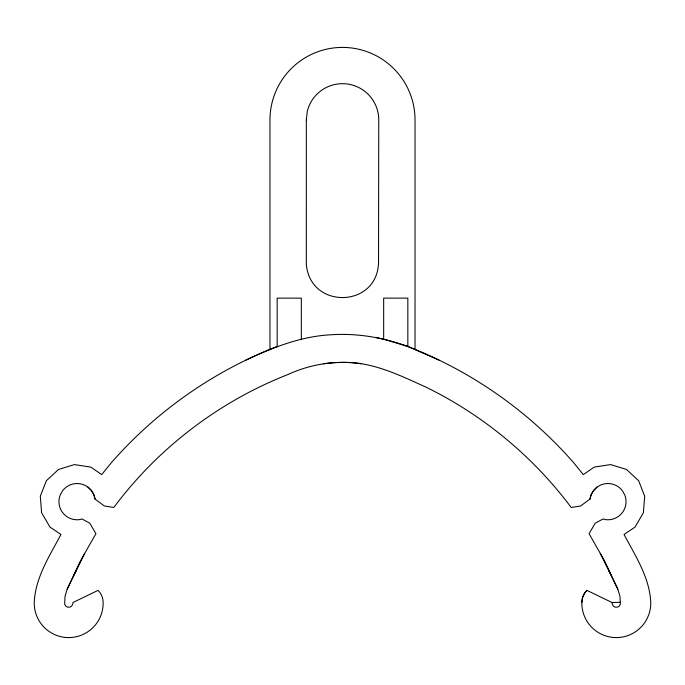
<?xml version="1.0" encoding="UTF-8"?>
<svg xmlns="http://www.w3.org/2000/svg" width="685" height="685" viewBox="0 0 685 685"><rect width="100%" height="100%" fill="white"/><g stroke="black" fill="none" stroke-linecap="round" stroke-linejoin="round"><path stroke-width="1.03" d="M301.332 339.161L301.332 298.129L277.16 298.129L277.16 346.482A425.599 425.599 0 0 0 111.081 463L101.714 474.619L90.788 467.101L74.391 464.584L58.525 469.448L46.366 480.724L40.312 496.18L41.597 512.714L49.945 527.056L60.939 534.471C49.637 555.929 35.269 577.618 34.25 602.535A34.456 34.456 0 0 0 68.705 637.589A34.456 34.456 0 0 0 103.152 602.535A17.228 17.228 0 0 0 98.109 590.35L72.935 602.535L72.747 604.153A4.17 4.17 0 0 1 64.655 604.153L65.041 596.301L67.207 589.091L80.231 561.255L95.934 533.692L89.735 523.152L81.943 518.965L79.665 519.598A18.135 18.135 0 0 1 60.246 494.921L62.566 490.794A18.135 18.135 0 0 1 95.027 499.065L104.351 505.975L113.796 507.474C158.072 448.058 219.063 401.513 288.051 374.481C305.065 366.603 323.748 362.459 342.5 362.399C372.306 361.629 399.603 375.209 426.027 387.162C483.071 415.059 533.195 456.604 571.204 507.474L580.649 505.975L589.973 499.065A18.135 18.135 0 0 1 622.434 490.794L624.754 494.921A18.135 18.135 0 0 1 605.335 519.598L603.057 518.965L595.265 523.152L589.066 533.692L604.769 561.255L617.793 589.091L619.959 596.301L620.345 604.153A4.17 4.17 0 0 1 612.253 604.153L612.065 602.535L586.891 590.35L584.151 593.921L582.43 598.073L581.848 602.535A34.456 34.456 0 0 0 616.294 637.589A34.456 34.456 0 0 0 650.75 602.535C649.731 577.618 635.363 555.929 624.061 534.471L635.055 527.056L643.403 512.714L644.688 496.18L638.634 480.724L626.475 469.448L610.609 464.584L594.212 467.101L583.286 474.619L573.919 463A425.599 425.599 0 0 0 407.84 346.482C383.429 337.542 357.382 333.047 331.377 334.759C301.28 336.189 272.818 347.432 245.872 360.13M589.973 499.065L591.249 494.51L593.672 490.443L597.055 487.138M67.207 589.091L84.743 553.343M73.723 575.169L75.975 571.213M612.065 602.535L620.559 602.303M375.731 337.465L383.668 339.186L407.84 346.482L439.128 360.13M87.945 487.138L91.328 490.443L93.751 494.51L95.027 499.065M609.025 571.213L611.277 575.169M600.257 553.343L617.793 589.091M415.033 349.615L415.033 119.944A72.533 72.533 0 0 0 342.5 47.411A72.533 72.533 0 0 0 269.967 119.944L269.967 349.615M407.84 346.482L407.84 298.129L383.668 298.129L383.668 339.186M581.848 602.535A17.228 17.228 0 0 1 586.891 590.35M323.825 363.761A128.66 128.66 0 0 1 361.175 363.761M306.323 119.944L306.306 264.067C309.98 310.048 378.086 308.062 378.54 261.867L378.754 119.216A36.262 36.262 0 0 0 307.291 111.261L306.323 119.944"/></g></svg>
